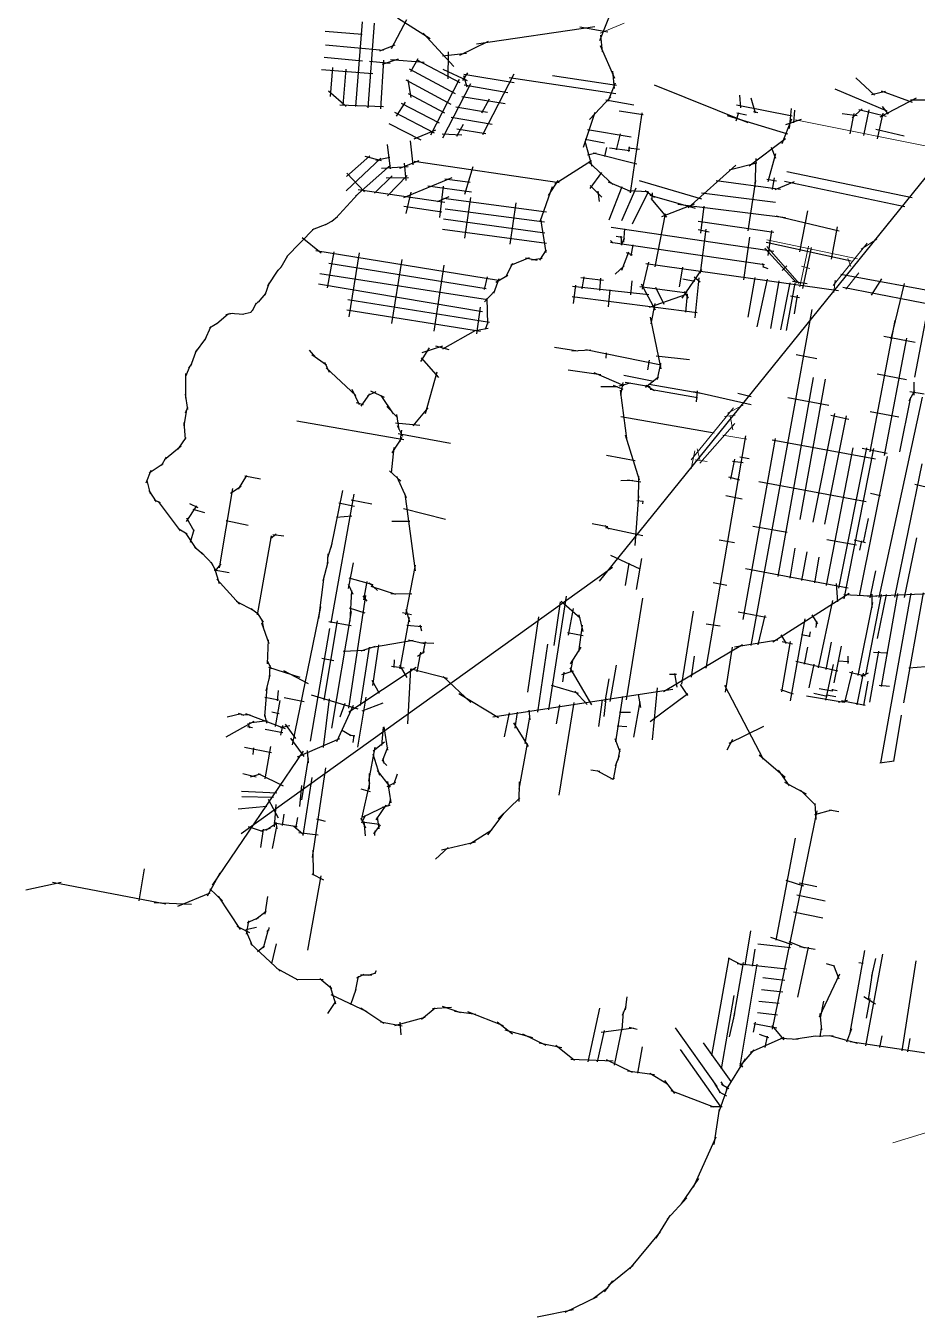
# Model space of a CAD drawing. Header units: inches. Extents: x 723419 to 759401, y 6910722 to 6968430.
# Drawn here: x 724475 to 728795, y 6933141 to 6939397 of the extents above; entities that cross this region are included whole.
import ezdxf

# ---------------------------------------------------------------- set-up
doc = ezdxf.new("R2010")
doc.units = ezdxf.units.IN
doc.header["$MEASUREMENT"] = 0
doc.layers.add('Linhas Axiais - Palhoca', color=3, linetype='Continuous', lineweight=60)

msp = doc.modelspace()

# ---------------------------------------------------------------- linework, layer by layer
at = {"layer": 'Linhas Axiais - Palhoca', "linetype": 'Continuous', "lineweight": 25}
for p, q in [((727332.6, 6939519.5), (727255.6, 6939323.4)), ((726104.1, 6939416.2), (726072.1, 6939005.4)), ((726133.1, 6939000.1), (726164, 6939409.7)), ((726318.9, 6939425.2), (726245.4, 6939285.8)), ((726276.7, 6939434.8), (726433.8, 6939335.4)), ((726659.3, 6939308.9), (727232.1, 6939392.9)), ((727159.6, 6939392.1), (727296.1, 6939367.4)), ((726104.7, 6939355.2), (725925, 6939369.9)), ((726401, 6939361.4), (726549.6, 6939199.4)), ((727260, 6939351.6), (727268.6, 6939271.4)), ((726208.7, 6939276.8), (725927.8, 6939303.3)), ((726262.9, 6939303.9), (726188.9, 6939274.5)), ((726494.8, 6939251.9), (726610.7, 6939264.3)), ((726521.9, 6939271.4), (726519.4, 6939140.7)), ((726578.3, 6939254.2), (726717.1, 6939322)), ((727258.9, 6939300.7), (727328.3, 6939143.6)), ((725920.7, 6939245.3), (726105.8, 6939227.5)), ((726140.6, 6939225.4), (726239.9, 6939216.2)), ((726194.5, 6938994.2), (726210.1, 6939230.9)), ((726203.6, 6939210.5), (726281, 6939236.7)), ((726242, 6939233.2), (726404.5, 6939221.2)), ((726375.1, 6939237.6), (726338.2, 6939174.4)), ((726368.9, 6939232.7), (726578.4, 6939121.7)), ((725907.2, 6939185.6), (726156.2, 6939166.4)), ((725961.1, 6939194.8), (725949.7, 6939055.2)), ((726025.5, 6939187.1), (726010.7, 6939012.4)), ((726332.7, 6939188.5), (726555.6, 6939068.9)), ((726575.3, 6939136), (726435.9, 6938867.3)), ((726495.5, 6939186.6), (726614, 6939132)), ((726615.9, 6939168.8), (726591.3, 6939131.4)), ((726595.6, 6939155.9), (726612.2, 6939101.9)), ((726597.5, 6939162.1), (726841.9, 6939122.8)), ((726839.4, 6939162.7), (726687.8, 6938868.5)), ((726817.3, 6939147.2), (727333.9, 6939068.6)), ((727336.9, 6939107.8), (727026.8, 6939154.4)), ((727317.4, 6939177.2), (727326.1, 6939092.7)), ((728497.7, 6939145), (728587.9, 6939061.5)), ((725941.9, 6939081.4), (726027.8, 6939007)), ((726316.7, 6939134.5), (726534.1, 6939017.3)), ((726325.9, 6939134.5), (726341.3, 6939049.9)), ((726495, 6938853.8), (726631.9, 6939117.7)), ((726598.7, 6939111.1), (726810.6, 6939074.3)), ((727331.5, 6939119.8), (727295.7, 6939030.9)), ((727519.4, 6939111.6), (727973.3, 6938928.2)), ((728395.8, 6939091.4), (728647.9, 6938985.7)), ((728573.5, 6939064.8), (728640.6, 6939080.4)), ((728620.4, 6939082.1), (728770.4, 6939026.9)), ((725995.8, 6939014.8), (726207.9, 6939006.3)), ((726271.3, 6938959.4), (726314.9, 6939026.3)), ((726293.4, 6939021.4), (726478.3, 6938926.9)), ((726328.4, 6939068.9), (726504.1, 6938975.4)), ((726587.1, 6939054.5), (726797.1, 6939020.1)), ((726719.7, 6939042.2), (726682.3, 6938972.9)), ((727309.7, 6939053.1), (727206.7, 6938942.6)), ((727286.4, 6939038), (727421.9, 6939013.8)), ((727919.2, 6939014.2), (728188.1, 6938961.3)), ((727932.9, 6939061.2), (727937.6, 6938999.6)), ((727988.2, 6939047.5), (728009.8, 6938975.3)), ((728614.8, 6938955.7), (728791.4, 6939047.7)), ((728761.6, 6939037.9), (728844.1, 6939037.9)), ((726262.1, 6938978.5), (726453.7, 6938877.8)), ((726535.5, 6938955.1), (726735.1, 6938920.7)), ((726558.2, 6939004.8), (726712.4, 6938979)), ((727232.7, 6938976.2), (727175.3, 6938807.2)), ((727350.7, 6938984.6), (727466.5, 6938966.7)), ((727404.6, 6938587.2), (727461.7, 6938975.8)), ((728167.8, 6938872), (727874.8, 6938960)), ((727916.8, 6938936), (727929.7, 6938976.8)), ((727921.1, 6938974.6), (727968, 6938964.9)), ((728022.4, 6938975.3), (728001.9, 6938980.6)), ((728184.7, 6938996.6), (728173.9, 6938899.9)), ((728200.8, 6938989), (728195.2, 6938926.8)), ((728430.4, 6938972.1), (728504.4, 6938962.8)), ((728469.8, 6938874.3), (728489.6, 6938972.8)), ((728479.6, 6938950.6), (728528.8, 6938994.7)), ((728511.1, 6938992.1), (728643.7, 6938959)), ((728560, 6938989.8), (728533.8, 6938864.9)), ((728628.1, 6938974.1), (728601.2, 6938850)), ((728624.7, 6939006.3), (728654.1, 6938968.4)), ((726233.2, 6938923.7), (726388.6, 6938845.2)), ((726357.3, 6938848.9), (726462.3, 6938892.4)), ((726593.8, 6938919.5), (726561.3, 6938860)), ((726703.8, 6938872.8), (726563.7, 6938896.2)), ((727197.2, 6938894.4), (727408.8, 6938859.3)), ((728139.8, 6938827.2), (728187.3, 6938945.8)), ((728157.5, 6938919.5), (728234.2, 6938945.2)), ((728594.4, 6938895.6), (728732.1, 6938863.4)), ((726225.8, 6938822.2), (726240.7, 6938703.6)), ((726337.5, 6938838.9), (726350, 6938723.8)), ((726492.5, 6938874.1), (726588.3, 6938868.5)), ((727183.7, 6938837.3), (727217.6, 6938717.3)), ((727184.7, 6938847), (727278.7, 6938830.7)), ((727355, 6938873.2), (727335.7, 6938796.8)), ((727980.1, 6938718.5), (728156, 6938850.2)), ((726028, 6938667.1), (726141.1, 6938767.8)), ((726118.2, 6938765.9), (726197.4, 6938744.9)), ((727196.6, 6938771.5), (727238.4, 6938780.8)), ((727224.8, 6938781), (727435.8, 6938728.2)), ((728933.3, 6938785.6), (727254.1, 6936707.2)), ((727280.2, 6938763.8), (727290.3, 6938807.5)), ((727303.1, 6938806.3), (727401.7, 6938792.2)), ((727395.3, 6938805.5), (727448.9, 6938799.1)), ((727399.1, 6938809.8), (727396.3, 6938788.3)), ((728107.5, 6938776.7), (728071.2, 6938641.7)), ((728086.6, 6938809), (728108.7, 6938755.4)), ((726026.7, 6938596.7), (726195.5, 6938755.4)), ((726072.5, 6938571.4), (726241.3, 6938722.1)), ((726238.2, 6938759.2), (726170.2, 6938744.9)), ((726327.8, 6938713.4), (726199.2, 6938706)), ((726379.2, 6938743.1), (726286.4, 6938705.4)), ((726308.7, 6938732), (726316.1, 6938647.3)), ((726356.5, 6938740.6), (727060.2, 6938638)), ((726640.5, 6938713.7), (726600.9, 6938579.4)), ((727037.8, 6938632), (727215.8, 6938744.3)), ((727201, 6938738.1), (727318.8, 6938628.8)), ((727685.5, 6938515.4), (727915.2, 6938721.9)), ((727882.7, 6938699.5), (728018.2, 6938732.5)), ((728012.5, 6938754.2), (728007.1, 6938617.1)), ((726030.4, 6938683.8), (726115.8, 6938592.4)), ((726165.2, 6938586.2), (726250.6, 6938670.2)), ((726220.9, 6938659.7), (726329.7, 6938662.2)), ((726227.1, 6938573.8), (726322.9, 6938672.1)), ((726306.8, 6938565.8), (726541.6, 6938662.6)), ((726506.1, 6938655.8), (726628.9, 6938640.1)), ((727052.8, 6938646.9), (727006.5, 6938574.2)), ((727264, 6938686.5), (727207.6, 6938609.1)), ((727296.4, 6938641.1), (727408.1, 6938595)), ((727447.1, 6938646.8), (727748.8, 6938559)), ((728131.8, 6938604.7), (727820.9, 6938645.6)), ((728010.7, 6938647.4), (727973.3, 6938403.5)), ((728066.1, 6938653.2), (728112.1, 6938646.4)), ((728101.1, 6938660.5), (728092.5, 6938604.3)), ((728197.7, 6938640.3), (728104.2, 6938602)), ((728734.2, 6938519.6), (728152.3, 6938642.1)), ((728163, 6938691), (728770.9, 6938565.2)), ((725976.3, 6938465.8), (726083.2, 6938582)), ((726086.1, 6938604.1), (726504.7, 6938542.3)), ((726340.3, 6938591.7), (726315.7, 6938488.1)), ((726634.4, 6938590.4), (726423.5, 6938619.7)), ((726497.9, 6938620.3), (726478.8, 6938468.3)), ((727025.6, 6938617.3), (726966.5, 6938447.9)), ((727210, 6938623.9), (727265.7, 6938567)), ((727247.4, 6938595.5), (727252.6, 6938545.9)), ((727301.8, 6938456.4), (727365, 6938619.2)), ((727363.9, 6938453.5), (727433.3, 6938612.3)), ((727392.9, 6938598.6), (727491.6, 6938594.1)), ((727414.6, 6938437.6), (727492, 6938593.5)), ((727477, 6938599.3), (727522.2, 6938567.2)), ((727499.6, 6938576.7), (727718.6, 6938513.8)), ((727509.9, 6938587.1), (727508.9, 6938551.7)), ((727749.7, 6938587.8), (728108.7, 6938542.4)), ((726490.4, 6938494.2), (726306.8, 6938521.5)), ((726470.6, 6938545.4), (726525.9, 6938569.2)), ((726499.3, 6938562.4), (726997.4, 6938495.6)), ((726506.8, 6938510.6), (726988.5, 6938447.2)), ((726629.8, 6938565.6), (726601.1, 6938368.6)), ((726848.8, 6938539), (726820.8, 6938338.6)), ((727580.8, 6938470.3), (727505.1, 6938560.3)), ((727556.8, 6938473.4), (727715.8, 6938534.4)), ((728156.5, 6938467.4), (727635.4, 6938531.1)), ((727760.8, 6938523.1), (727743.7, 6938393.1)), ((725928.6, 6938434.7), (725965.9, 6938456.1)), ((725958.3, 6938451), (725984.4, 6938473.6)), ((726499.4, 6938462.6), (726990, 6938394.5)), ((726968.4, 6938462.1), (726995.6, 6938298.4)), ((727525.1, 6938230), (727574.3, 6938486.6)), ((727733, 6938450.9), (728099.1, 6938397.8)), ((728111.8, 6938475.9), (728416.9, 6938404.2)), ((728262.5, 6938500.1), (728223.7, 6938302.5)), ((725740, 6938278.9), (725869.8, 6938412.7)), ((725863.5, 6938409.4), (725935.1, 6938437.7)), ((726494, 6938412.2), (726998.9, 6938344.7)), ((728099.7, 6938302.8), (727311.6, 6938419.6)), ((727376.7, 6938414), (727371.4, 6938349.3)), ((727732.8, 6938410.8), (727786, 6938398.5)), ((727770.3, 6938412.1), (727743, 6938199)), ((728088.8, 6938405.9), (728071.5, 6938284.2)), ((728407.1, 6938422.3), (728378.5, 6938265.7)), ((725814.7, 6938372.1), (725905.6, 6938296.7)), ((727307.9, 6938357.6), (727321.4, 6938343.2)), ((728054.5, 6938239.1), (727308.2, 6938346.7)), ((727335.1, 6938378.4), (727365.1, 6938373.1)), ((727358.9, 6938378.2), (727362.2, 6938333.5)), ((727374.5, 6938368.4), (727360, 6938334.9)), ((727416.9, 6938335.9), (727406.4, 6938282.5)), ((727982.3, 6938373.3), (727953, 6938166.3)), ((728062.9, 6938349.4), (728475.5, 6938257.7)), ((728280.4, 6938323.6), (728238.1, 6938124.4)), ((725712.1, 6938228), (725744.5, 6938284.5)), ((726765, 6938163.3), (725880.1, 6938307.6)), ((725967.3, 6938302.2), (725935.5, 6938127)), ((726090, 6938297.6), (726040, 6937986.3)), ((726296.2, 6938265), (726246.2, 6937954.5)), ((726914.4, 6938273.6), (726824, 6938236.2)), ((726952.5, 6938260), (726896.1, 6938271.6)), ((726977.4, 6938270.4), (726924.9, 6938262.3)), ((726996.8, 6938312), (726964.9, 6938261.9)), ((727395.1, 6938300.9), (727361.2, 6938211.8)), ((727414.7, 6938286.6), (727385.7, 6938297.2)), ((728056.4, 6938320.3), (728209.7, 6938151.1)), ((725647.9, 6938137.6), (725697.8, 6938213.2)), ((725691.7, 6938204.6), (725715.2, 6938232.2)), ((726705, 6938123.4), (725942.8, 6938245)), ((726500.6, 6938236.8), (726451.6, 6937917.3)), ((726833.8, 6938245.9), (726799.2, 6938179.8)), ((727331.1, 6938193.8), (727375.1, 6938234.4)), ((727491.8, 6938251.5), (727461.1, 6938121.7)), ((727479, 6938245.7), (728412.8, 6938114)), ((727657.9, 6938228.2), (727641, 6938132.9)), ((727748.7, 6938216.5), (727653.5, 6938077.2)), ((728045, 6938245.3), (728049.5, 6938226.8)), ((728045, 6938230.7), (728070.8, 6938221.8)), ((725635.2, 6938093.2), (725655.7, 6938152.8)), ((726687.8, 6938011.7), (725892.8, 6938146)), ((726711.4, 6938069.8), (725900.1, 6938196)), ((726710.5, 6938181.4), (726695.9, 6938118.8)), ((726766.4, 6938171.9), (726741.5, 6938100.8)), ((726810, 6938187.6), (726752.4, 6938152.9)), ((727139.4, 6938139.8), (727126.9, 6938051.7)), ((727165.3, 6938177.7), (727273.7, 6938165.2)), ((727179.1, 6938181.4), (727168.9, 6938123.2)), ((727259.9, 6938174.1), (727255.1, 6938113.9)), ((727412.4, 6938161.6), (727405.9, 6938094.1)), ((727457, 6938146.2), (727525.4, 6938020.5)), ((727659.6, 6938171.3), (727717.5, 6938160.4)), ((727714.1, 6938180.6), (727743.3, 6938156.3)), ((727737.2, 6938175.7), (727716.6, 6937982)), ((727974.7, 6937986), (728010.1, 6938178.4)), ((728018.4, 6937938.1), (728068.5, 6938169.4)), ((728085.9, 6937930.4), (728126.2, 6938161)), ((728134.5, 6937924.9), (728178.4, 6938152.2)), ((728161.6, 6937920.7), (728203, 6938150.2)), ((728190.4, 6938160.5), (728261.3, 6938148.3)), ((728425, 6938193.4), (729197.8, 6938051.8)), ((728573.7, 6938092.6), (728623.1, 6938171.1)), ((728732, 6938148.8), (728667.7, 6937879.9)), ((725602.2, 6938058.4), (725638.5, 6938099.8)), ((726748.1, 6938112.5), (726697.9, 6938059.3)), ((726708.7, 6938077.1), (726711.4, 6937951.8)), ((727122.9, 6938085.2), (727728.3, 6938008)), ((727493.4, 6938093.3), (727124.9, 6938133.7)), ((727304.4, 6938117.9), (727297.1, 6938036.3)), ((727680.2, 6938101.4), (727449.9, 6938132.2)), ((727497.5, 6938033.9), (727676.1, 6938096.4)), ((727527, 6938131.2), (727566.6, 6938048.8)), ((727665.3, 6938110.5), (727684.3, 6938077.4)), ((727680.6, 6938096.4), (727671.3, 6938009.5)), ((728181.1, 6938089.5), (728224.2, 6938081.2)), ((728199.9, 6938002), (728214.5, 6938092.3)), ((728434.5, 6938130.1), (729029.1, 6938016.1)), ((725522.5, 6937999.3), (725566.3, 6938009.7)), ((725562.8, 6938008.1), (725577.1, 6938021.9)), ((725573.6, 6938017.3), (725592.9, 6938054.4)), ((725587.3, 6938047.3), (725600.9, 6938060)), ((725596.9, 6938058.3), (725605.7, 6938060.7)), ((726677.8, 6937915.5), (726030, 6938019)), ((726722.3, 6937959.1), (726034.6, 6938069.8)), ((726676, 6938034.4), (726658.7, 6937904.6)), ((727522.6, 6938052.2), (727504, 6937952.4)), ((727990.1, 6936394.9), (728285, 6938022.3)), ((725365, 6937933.1), (725406.9, 6937959.4)), ((725398, 6937953.1), (725456.6, 6938003.2)), ((725444.4, 6937997.9), (725475.9, 6938004.7)), ((725462.6, 6938004.1), (725530.8, 6937999.8)), ((726703, 6937926.7), (726715, 6937963.3)), ((727501.1, 6937985.7), (727553, 6937735.2)), ((728566.9, 6937333.7), (728688.3, 6937969.5)), ((728841.9, 6938006.8), (728780.9, 6937694.8)), ((725341.6, 6937873.3), (725373.2, 6937941.2)), ((726495.1, 6937832.6), (726656.3, 6937922.7)), ((726645.1, 6937919.5), (726715.5, 6937931.8)), ((728633.1, 6937894.2), (728785, 6937864.5)), ((725275.1, 6937749.1), (725303.3, 6937828.6)), ((725296.8, 6937813.7), (725346.4, 6937881.8)), ((725847.9, 6937826.4), (725877.8, 6937789.3)), ((726389.3, 6937771.1), (726430.9, 6937836.1)), ((726395.7, 6937814.8), (726496.1, 6937847)), ((726460.4, 6937845.9), (726525.5, 6937828.9)), ((727036.7, 6937839.9), (727149.2, 6937821.7)), ((727120.5, 6937821.7), (727213.5, 6937827.7)), ((727188.8, 6937829.5), (727554, 6937755.3)), ((728743.1, 6937883.1), (728635.2, 6937315.6)), ((725264.6, 6937738.9), (725279.8, 6937759.6)), ((725861.4, 6937804.7), (725931.8, 6937754.6)), ((725921.8, 6937767.9), (725944, 6937719.7)), ((726390.9, 6937788.7), (726475.2, 6937692.7)), ((727287.9, 6937787), (727289.4, 6937811.9)), ((727489.5, 6937729.8), (727497.8, 6937776.4)), ((727691.4, 6937778.4), (727529.5, 6937796)), ((727551, 6937762.6), (727534.4, 6937683.3)), ((728207.8, 6937804.8), (728307.6, 6937784.6)), ((725249.3, 6937699.6), (725270.7, 6937749.1)), ((725250.3, 6937592.6), (725250.7, 6937712.1)), ((726074.8, 6937605.9), (725930, 6937739.5)), ((726411.1, 6937518.5), (726468.8, 6937720.4)), ((727262.2, 6937706.1), (727102.6, 6937728.7)), ((727374.6, 6937653.3), (727229.5, 6937715.2)), ((727518.1, 6937673.5), (727373.6, 6937702.8)), ((728601.3, 6937710.5), (728743.4, 6937683.1)), ((726091.6, 6937561.1), (726055.5, 6937635.8)), ((727261.7, 6937649), (727342.9, 6937650.4)), ((727370.3, 6937635), (727323.2, 6937654.2)), ((727350.6, 6937652.8), (727405.4, 6937666.7)), ((727367.4, 6937669.6), (727356.4, 6937608.1)), ((727500.6, 6937648), (727379.9, 6937668.2)), ((727541.5, 6937694.6), (727477.5, 6937644.6)), ((727480.1, 6937656.1), (727521.8, 6937630.8)), ((727494.9, 6937661.7), (727746.9, 6937618)), ((727500.1, 6937636.4), (727730.3, 6937596.7)), ((728290.6, 6937692.6), (728118.6, 6936728.4)), ((728227, 6937004.8), (728350.6, 6937685.7)), ((728778.1, 6937669.9), (728778.1, 6937607.6)), ((725259.5, 6937538.4), (725248.3, 6937612.3)), ((726110.9, 6937560.6), (726077.2, 6937571.2)), ((726140.8, 6937614.6), (726097.9, 6937554.8)), ((726170.3, 6937623.8), (726131.2, 6937605)), ((726212.2, 6937595.8), (726146.2, 6937627.6)), ((726195.8, 6937605.6), (726254.4, 6937517.1)), ((727355.4, 6937631.1), (727388, 6937386.9)), ((727712.5, 6937624.9), (727989.4, 6937562.7)), ((727728.3, 6937628.4), (727722.7, 6937575)), ((727926.2, 6937617.9), (727990.1, 6937601.4)), ((728168.4, 6937595.7), (728366.1, 6937559.2)), ((728818.8, 6937598.4), (728608.3, 6936626.8)), ((728761.6, 6937598.6), (728709.7, 6937332.9)), ((728781.4, 6937628.3), (728754.7, 6937578.4)), ((728759.1, 6937625.4), (728829.2, 6937613.7)), ((725241.2, 6937459.5), (725254.3, 6937538.9)), ((725249.2, 6937521.3), (725260.1, 6937549)), ((726276.7, 6937499.7), (726224.4, 6937551.9)), ((726271.8, 6937514.3), (726282.3, 6937441.1)), ((726351.3, 6937458.8), (726425, 6937546.3)), ((728394.2, 6937518.5), (728289.1, 6936993.1)), ((728376.3, 6937510.9), (728462.6, 6937491.6)), ((728567.4, 6937528.5), (728706.2, 6937502.7)), ((725248.7, 6937395.2), (725241.2, 6937475.2)), ((725788.4, 6937482.9), (726306, 6937393)), ((726265.6, 6937473.9), (726384.9, 6937462.7)), ((726274.6, 6937461.3), (726300.4, 6937409.7)), ((727810, 6937422.9), (727359.1, 6937503.3)), ((728347.2, 6936982.2), (728451.5, 6937507.4)), ((725212.5, 6937346.7), (725251, 6937403.3)), ((726249.9, 6937327.5), (726298.2, 6937402.1)), ((726532.8, 6937372.8), (726279.5, 6937420.9)), ((726295.6, 6937438.3), (726287.9, 6937381.2)), ((727379.9, 6937414.8), (727447.5, 6937197.7)), ((727962.7, 6937409.9), (727770.6, 6936284.7)), ((728106.7, 6937397), (727950.2, 6936521.3)), ((728091.9, 6937392), (728592.8, 6937299)), ((725146.5, 6937296.5), (725226.9, 6937362.1)), ((726246.3, 6937231.2), (726259.9, 6937354.3)), ((728354.5, 6936684.9), (728484.6, 6937351.8)), ((728548.8, 6937352.6), (728414, 6936672.5)), ((728583.6, 6937349.2), (728438.9, 6936621.6)), ((728648.9, 6937324.4), (728527.8, 6937348.6)), ((725073.1, 6937231.6), (725140.8, 6937277.3)), ((725131.8, 6937266.6), (725156.6, 6937308.9)), ((727289, 6937316.3), (727427.7, 6937291.4)), ((727910, 6937298), (727890.6, 6937200.7)), ((727951.2, 6937280), (727900.3, 6937286.8)), ((727979.7, 6937299.5), (727935.5, 6937307.7)), ((728649.4, 6937310), (728513.2, 6936635.1)), ((728817, 6937274.9), (728684.4, 6936629.1)), ((725057.9, 6937182.6), (725081.6, 6937244.1)), ((725506.1, 6937152.7), (725545.7, 6937218.9)), ((725536.5, 6937216.4), (725612, 6937202.9)), ((726236.7, 6937241.2), (726291.8, 6937191.3)), ((726319.8, 6937109.9), (726272.2, 6937213.7)), ((727358.1, 6937194.3), (727416.2, 6937196.6)), ((727390.6, 6937197.2), (727455.7, 6937187.9)), ((727443.4, 6937215.6), (727443, 6937083.9)), ((727880.1, 6937211.2), (727934, 6937197.7)), ((725061.2, 6937193.9), (725076.5, 6937129.6)), ((725070.3, 6937146.5), (725106.4, 6937091.2)), ((725412.5, 6936771.9), (725478.5, 6937154.7)), ((725466.8, 6937132.1), (725518.5, 6937167.3)), ((725954.6, 6936868.3), (726011.7, 6937145.7)), ((728547.4, 6937091.1), (728027.6, 6937187)), ((729007.8, 6937121.8), (728783.9, 6937174.6)), ((725127.8, 6937086.1), (725098.5, 6937099.7)), ((725224.2, 6936950.7), (725117.3, 6937093.1)), ((725253.8, 6936994.9), (725304.1, 6937072.1)), ((725267.8, 6937082.4), (725308.3, 6937062.7)), ((726064.2, 6937128.2), (725952.6, 6936505.3)), ((725991.3, 6937086), (726067.2, 6937069.3)), ((726051.4, 6937100.8), (726151.8, 6937080.9)), ((726362.5, 6936756.9), (726313, 6937130.4)), ((727444.5, 6937119.6), (727425.5, 6936879.4)), ((727466.9, 6937092.5), (727436.2, 6937095.6)), ((727464.5, 6937081.9), (727466, 6937094.2)), ((727946, 6937103.6), (727867.3, 6937120)), ((728568.8, 6937132.7), (728616.2, 6937121.5)), ((725290.7, 6936948.8), (725254.4, 6937012)), ((725283.4, 6937055.5), (725340.4, 6937038.9)), ((725980.4, 6937016), (726054.7, 6937022.3)), ((726509.3, 6937006.1), (726304.8, 6937057.6)), ((728534.5, 6936894.2), (728558.8, 6937010.2)), ((725256, 6936933.6), (725216.1, 6936958.2)), ((725272, 6936895.9), (725290.7, 6936957)), ((725552.6, 6936975.5), (725445.2, 6936998.6)), ((726248.3, 6936996.8), (726336.5, 6936997.2)), ((727219.4, 6936985.2), (727295.7, 6936970.8)), ((727282.5, 6936975.7), (727301.1, 6936958.8)), ((727284.1, 6936966.7), (727465.2, 6936928.5)), ((727998.9, 6936972.4), (728164.2, 6936943.5)), ((725250.3, 6936938.1), (725298.5, 6936865.1)), ((725597.8, 6936543), (725664.9, 6936926.1)), ((725660, 6936913.6), (725687.1, 6936936.6)), ((725672.5, 6936932.5), (725725.2, 6936926.4)), ((725938.3, 6936821.5), (725959.9, 6936888.5)), ((727835.1, 6936907.4), (727909.2, 6936894)), ((728356.9, 6936909), (728500.6, 6936882.2)), ((728490, 6936906), (728543.8, 6936893.5)), ((728525, 6936902.1), (728515.7, 6936856.9)), ((728733.6, 6936628.1), (728793.1, 6936916.4)), ((725291.3, 6936872.5), (725336.3, 6936836.3)), ((725381, 6936787.9), (725326.4, 6936845.2)), ((725937.3, 6936783.6), (725940.7, 6936839.2)), ((727452.1, 6936765.4), (727309.7, 6936830.2)), ((728178.7, 6936720.8), (728203.6, 6936866.7)), ((728235.5, 6936710.3), (728261.7, 6936848.7)), ((728298, 6936698.5), (728320.3, 6936822.1)), ((725392.4, 6936762.6), (725373, 6936798.6)), ((725460.6, 6936747.2), (725386.9, 6936759.7)), ((725389.5, 6936769.4), (725412.1, 6936695.1)), ((725392.8, 6936755.3), (725421.8, 6936790.7)), ((727318.2, 6936772.9), (725518.8, 6935483.1)), ((725916.3, 6936708.9), (725940.2, 6936800.3)), ((726061.2, 6936795.2), (726036.9, 6936670.8)), ((726316.6, 6936542.9), (726363.7, 6936784.1)), ((727381.1, 6936686), (727398.5, 6936793.5)), ((727458.2, 6936815.6), (727431.9, 6936666.8)), ((728459.9, 6936672.7), (727961.8, 6936766.2)), ((725510.8, 6936595.9), (725400.6, 6936715.7)), ((725895.2, 6936526.1), (725921.1, 6936728.5)), ((726039.5, 6936723.5), (726156.3, 6936690.5)), ((726126.8, 6936705.4), (726110.8, 6936616.6)), ((726138.2, 6936698.2), (726179.5, 6936661.5)), ((727805.1, 6936700.4), (727871.7, 6936687.7)), ((728566.3, 6936626.5), (728593.5, 6936756.1)), ((726060.7, 6936641.9), (726038, 6936690.5)), ((726120.1, 6936637.8), (726039, 6936091.6)), ((726047.3, 6936512.1), (726054, 6936662.1)), ((726108.2, 6936636.3), (726127.9, 6936608.9)), ((726147, 6936681.7), (726266.8, 6936644)), ((726243.1, 6936647.1), (726344.9, 6936644.5)), ((727094.2, 6936633.4), (727008.6, 6936083.1)), ((728094.7, 6936413.3), (728465.5, 6936648.8)), ((728401.9, 6936694.8), (728409.2, 6936607)), ((728439.4, 6936642.1), (728599, 6936634.4)), ((728545, 6936253.6), (728621.9, 6936642.6)), ((728553.6, 6936633.8), (729084, 6936656.9)), ((728574.7, 6936642.9), (728574.7, 6936577.5)), ((728643.8, 6936642.6), (728600.7, 6936428.3)), ((728764.2, 6936649.2), (728617.6, 6935826.4)), ((728699.5, 6936647.4), (728619.5, 6936196.7)), ((728729.4, 6936117.8), (728825.1, 6936650.4)), ((725580.7, 6936562.9), (725494.9, 6936607.4)), ((725602.1, 6936544.4), (725567, 6936572.6)), ((725767.6, 6935914.5), (725903.6, 6936581.7)), ((726041.6, 6936577.7), (726117.5, 6936553.5)), ((726317, 6936570.4), (726334.5, 6936509)), ((727034.5, 6936395.4), (727066.6, 6936606.8)), ((727069.3, 6936610.4), (727161.7, 6936528.3)), ((727105.1, 6936445.2), (727128.3, 6936574.7)), ((727385.6, 6936131.6), (727465.1, 6936624.9)), ((728316.1, 6936286.2), (728386.3, 6936612.4)), ((728577.7, 6936603.9), (728506.8, 6936248.8)), ((725593.4, 6936554.9), (725624.4, 6936508)), ((725618.6, 6936518.2), (725627.3, 6936477.5)), ((725983.4, 6936514), (725919.6, 6936129.4)), ((725943.1, 6936510.7), (726051.3, 6936491.6)), ((725958.3, 6935994.1), (726053.4, 6936560)), ((726289.4, 6936282.1), (726334.9, 6936530.1)), ((726300.6, 6936554), (726343.7, 6936545.3)), ((726959.5, 6936534.4), (726906.8, 6936168.8)), ((727154.4, 6936543.7), (727173.8, 6936463.1)), ((727654, 6936207.4), (727710.1, 6936560.6)), ((727926.4, 6936558), (728062.6, 6936532)), ((728056, 6936540.8), (728023.1, 6936398.4)), ((728180.5, 6936127.4), (728251.3, 6936523.8)), ((728283.3, 6936543.6), (728311.1, 6936500.4)), ((728307, 6936512.1), (728303.3, 6936482.6)), ((725654.1, 6936402.9), (725619.1, 6936502.7)), ((725946, 6936476.8), (725852.4, 6935930.7)), ((726321, 6936492.9), (726393.9, 6936487.5)), ((726383.9, 6936494.4), (726392.8, 6936466.1)), ((727099.8, 6936458), (727176.3, 6936442.8)), ((727155.1, 6936364.2), (727172.8, 6936492.7)), ((727771.7, 6936500.3), (727839.9, 6936489.8)), ((728133.5, 6936446.5), (728159.5, 6936403.9)), ((728234.5, 6936447.5), (728276.3, 6936439.9)), ((728276.5, 6936460.9), (728271.2, 6936437.2)), ((725646.6, 6936306.4), (725651.2, 6936422.8)), ((726139, 6936387.2), (726095.2, 6936103.7)), ((726099.9, 6936369.5), (726169.7, 6936391.7)), ((726145.1, 6936385.5), (726351.5, 6936421.5)), ((726183.4, 6936398.3), (726154.9, 6936201.6)), ((726329.9, 6936423), (726406.2, 6936405.2)), ((726384.1, 6936409.4), (726452.4, 6936405.8)), ((726410.4, 6936412.8), (726399.1, 6936355.4)), ((727003.1, 6936401.9), (726954.9, 6936072.6)), ((727114.7, 6936306.2), (727166.6, 6936387.3)), ((727948.8, 6936398.5), (727565, 6936170)), ((727897.2, 6936386.1), (727864.4, 6936169.6)), ((728118.5, 6936420.2), (727909.4, 6936387.6)), ((728178.3, 6936415), (728136.8, 6936170.5)), ((728140.7, 6936413.9), (728191, 6936402.8)), ((728262.5, 6936387.5), (728246.7, 6936304)), ((728377.4, 6936410.3), (728352.1, 6936279.2)), ((728392.9, 6936214.5), (728427.6, 6936391.2)), ((725643.7, 6936322.1), (725664, 6936282)), ((725908.8, 6936332.8), (725967.7, 6936322.4)), ((726013.3, 6936367.7), (726117.6, 6936371.9)), ((726259, 6936325.6), (726258.6, 6936287.7)), ((726387.7, 6936362), (726370.4, 6936267.7)), ((726373.3, 6936343.7), (726406.2, 6936366.1)), ((727124, 6936322.1), (727115, 6936270.9)), ((727714.2, 6936343.3), (727699.7, 6936241.2)), ((728409.5, 6936320.1), (728463.2, 6936317.4)), ((728458.9, 6936343.7), (728457.9, 6936307.3)), ((728607.4, 6936366.9), (728563.2, 6936120.5)), ((728583.2, 6936362.6), (728652.8, 6936360.2)), ((725650.9, 6936290.2), (725802.4, 6936241.2)), ((725656.2, 6936234.9), (725659, 6936300.2)), ((725723.9, 6936274.3), (725843.7, 6936210.7)), ((726365.8, 6936288.1), (726040.6, 6936071.9)), ((726247.5, 6936295.3), (726307.8, 6936286.1)), ((726285.4, 6936299.7), (726321.7, 6936239.8)), ((726339.4, 6936281.7), (726325.2, 6936014.9)), ((726517.9, 6936235.6), (726342.6, 6936281)), ((727072.4, 6936254.9), (727129.4, 6936272.2)), ((727081.4, 6936265.7), (727076, 6936219.6)), ((727218.5, 6936107), (727112.5, 6936287.3)), ((727307.2, 6936124.2), (727337.1, 6936299.2)), ((727631.2, 6936193.7), (727619.7, 6936259.6)), ((728410.1, 6936270.2), (728206, 6936318.2)), ((728271.8, 6936190.6), (728295, 6936303.8)), ((728351.7, 6936130.4), (728389.6, 6936303.1)), ((728479.5, 6936271.2), (728443.2, 6936118.6)), ((728467.4, 6936266.3), (728543.7, 6936248.2)), ((728503.2, 6936107.1), (728534.7, 6936261.5)), ((728523.1, 6936246.9), (728558.3, 6936263.3)), ((728754.4, 6936287.3), (728834.8, 6936292.5)), ((725639.3, 6936175.3), (725659, 6936251.1)), ((726151.1, 6936226.9), (726186.6, 6936164.3)), ((726498, 6936245.5), (726631.1, 6936119.2)), ((727020.9, 6936202.2), (727152.2, 6936163.6)), ((727300.5, 6936232.7), (727280.9, 6936121.8)), ((727627.9, 6936253.9), (727593.7, 6936254.3)), ((727645.4, 6936206.4), (727681, 6936152.7)), ((727860.7, 6936202.4), (728048.8, 6935843.5)), ((728535.9, 6936104.1), (728556.5, 6936222.8)), ((728610.4, 6936202.8), (728660.1, 6936197.3)), ((725642.3, 6936191.1), (725631.3, 6936050.5)), ((725632.3, 6936144), (725700.3, 6936131.8)), ((725694.2, 6936126.7), (725699.3, 6936177.3)), ((725727.3, 6936142.4), (725824, 6936124.2)), ((725858.3, 6936156.6), (726083.5, 6936088)), ((725944.3, 6936136.6), (725916.4, 6935900.7)), ((726084.1, 6935903.1), (726124.3, 6936144.5)), ((726765.3, 6936045.3), (726573.2, 6936160.9)), ((727610.2, 6936181), (726737.5, 6936048.2)), ((727135.9, 6936173.7), (727195.1, 6936109.5)), ((727277, 6936050.7), (727287.2, 6936138.6)), ((727334, 6935928.6), (727368.1, 6936147.8)), ((727442.9, 6936157.3), (727453.2, 6936093.8)), ((727500.1, 6936026.6), (727683.2, 6936162.9)), ((727533.9, 6936189.1), (727509.8, 6935937.4)), ((728131.8, 6936181), (728194.3, 6936160.6)), ((728440.1, 6936119.5), (728259, 6936148.9)), ((728359.1, 6936148.2), (728294.4, 6936162.9)), ((728319, 6936187.2), (728384.6, 6936175.5)), ((728355.3, 6936156.2), (728400.3, 6936148)), ((728381.4, 6936182.1), (728407.2, 6936176.9)), ((728384.6, 6936184), (728382.3, 6936174)), ((725666.8, 6936073.6), (725702.7, 6936066.3)), ((725705, 6936128.1), (725682.7, 6936002.2)), ((726061, 6936104.2), (725980.2, 6935928.1)), ((726021.2, 6936114.7), (725996.4, 6936047.6)), ((726204.1, 6936115.6), (726102.6, 6936076.9)), ((726856.1, 6936071.4), (726843.9, 6935994.8)), ((726913.2, 6936081.6), (726917.1, 6936035.6)), ((727046.4, 6936014.7), (727062.7, 6936107.8)), ((727059.3, 6935669.3), (727132.1, 6936118.7)), ((727251.3, 6936003.2), (727268.8, 6936131.9)), ((727404.5, 6936070.9), (727352, 6936070)), ((727421.7, 6935950.7), (727451.6, 6936121.6)), ((728457.6, 6936129), (728412.8, 6936118.8)), ((728542, 6936104.1), (728427.1, 6936126.2)), ((725444.8, 6935952.2), (725582, 6936029)), ((725451.1, 6936049.4), (725517.6, 6936065.4)), ((725503.5, 6936066.9), (725531.7, 6936057.5)), ((725519.7, 6936058.7), (725561.1, 6936060.9)), ((725539.6, 6936065.7), (725730.9, 6935992.7)), ((725550.4, 6936019), (725559.3, 6935995.5)), ((725556.7, 6936020.9), (725644, 6936031.8)), ((725630.7, 6936062.7), (725641, 6936018.8)), ((725709.5, 6935997.2), (725753.7, 6936007.7)), ((725731.8, 6936013.1), (725782.3, 6935944.5)), ((726794.4, 6935953.1), (726818.5, 6936068.5)), ((726837.4, 6936020), (726909.2, 6935905.1)), ((726895.3, 6935919.6), (726917, 6936048.4)), ((728680.9, 6935833.1), (728719.2, 6936056.9)), ((725548.4, 6936003), (725572.7, 6935998.1)), ((725720.5, 6935972.2), (725634, 6935987.2)), ((725719.1, 6936006.8), (725708.2, 6935961.3)), ((725758.1, 6935945.8), (725821.9, 6935856.7)), ((726003.8, 6935986), (726051.6, 6935959.4)), ((726041.9, 6935962.1), (726068.9, 6935957.3)), ((726064.2, 6935960.8), (726059.3, 6935925.1)), ((726206, 6935999.8), (726197.8, 6935911)), ((726210.5, 6936000.8), (726226.8, 6935888)), ((727329.8, 6935945.1), (727353.1, 6935880.5)), ((727388, 6936001.7), (727341.1, 6936003.7)), ((727884.2, 6935922.2), (728051.4, 6936004.5)), ((725818, 6935882.9), (725377.3, 6935234)), ((725534.9, 6935902.2), (725665.5, 6935875.9)), ((725576.4, 6935866.8), (725579.5, 6935899.1)), ((725660.6, 6935906.4), (725632.6, 6935749.7)), ((725995, 6935943.5), (725790.3, 6935853.3)), ((725838.2, 6935886), (725842.2, 6935827.3)), ((726166.8, 6935902.8), (726134.6, 6935738)), ((726158, 6935885.3), (726212.4, 6935927.9)), ((726227.4, 6935900.9), (726202.4, 6935835)), ((726904.3, 6935919.8), (726863.5, 6935698.6)), ((727352.9, 6935893.8), (727343.1, 6935839.8)), ((727874.5, 6935889.9), (727900.4, 6935941.6)), ((725843.1, 6935846.9), (725811.2, 6935646.7)), ((726157.1, 6935870.2), (726189.2, 6935766.6)), ((726204.2, 6935847.1), (726209.9, 6935823.9)), ((726204.6, 6935833.3), (726224, 6935812.9)), ((727336.8, 6935831.7), (727321.1, 6935746.2)), ((727350.3, 6935861.1), (727330.6, 6935809.8)), ((728028.3, 6935865), (728155.6, 6935756.7)), ((728613.3, 6935826.9), (728683.3, 6935836)), ((725526.1, 6935774.1), (725591.1, 6935758.5)), ((725563.9, 6935759), (725611.5, 6935773.1)), ((725600.1, 6935774.4), (725721.3, 6935714.9)), ((725864.6, 6935367.8), (725928.5, 6935802.4)), ((726139.3, 6935774.8), (726138.1, 6935698.2)), ((726176.7, 6935789.6), (726240.5, 6935709.4)), ((726258, 6935721.9), (726275.4, 6935772.6)), ((727213, 6935792.6), (727256.7, 6935785.5)), ((727242.1, 6935789.4), (727319.1, 6935746.7)), ((728120.9, 6935791.8), (728173.9, 6935715.7)), ((725802.7, 6935614.6), (725812.8, 6935716.8)), ((725818.2, 6935474.8), (725862.7, 6935755.5)), ((726098.9, 6935700.3), (726142.7, 6935688)), ((726140.5, 6935729.2), (726099.5, 6935548.3)), ((726226.1, 6935711.4), (726267.8, 6935732.5)), ((726244.6, 6935633.2), (726229.2, 6935735.6)), ((726865.1, 6935733.7), (726863.5, 6935639.9)), ((727310.7, 6935748.8), (727327, 6935751.7)), ((728151.5, 6935733.5), (728256.4, 6935675.6)), ((728229.1, 6935694.3), (728302.5, 6935620.9)), ((725520.2, 6935689.2), (725691.2, 6935681.4)), ((725521.1, 6935662.7), (725674.7, 6935660.3)), ((725649.4, 6935650), (725697.9, 6935560.5)), ((726234.7, 6935619.1), (726244.4, 6935651.3)), ((726869.2, 6935657.1), (726764, 6935555.2)), ((725643.4, 6935614.4), (725504.1, 6935601.5)), ((725685.7, 6935624), (725678.3, 6935517)), ((725718.9, 6935523), (725727.1, 6935577.2)), ((726103.7, 6935536.4), (726120.2, 6935573.6)), ((726110, 6935565.2), (726227.1, 6935620.7)), ((726219.9, 6935621.7), (726171.4, 6935550.7)), ((726202, 6935612.1), (726240.4, 6935621.5)), ((726790.8, 6935583.3), (726712.5, 6935478.2)), ((728309, 6935593.7), (728092.6, 6934535.7)), ((728298, 6935576.4), (728381.5, 6935599.2)), ((728298.5, 6935629.7), (728304, 6935552.6)), ((728370.5, 6935599.6), (728415.3, 6935591.4)), ((725552.5, 6935518.2), (725624.6, 6935494.2)), ((725612.8, 6935497.4), (725661.2, 6935510)), ((725637.6, 6935500.3), (725691.4, 6935535.3)), ((725670.6, 6935412.1), (725691.1, 6935517.9)), ((725789.9, 6935516), (725676.3, 6935534.6)), ((725685.7, 6935537), (725690.4, 6935506)), ((725771.9, 6935521), (725819.1, 6935481.3)), ((725783.9, 6935508.8), (725792.3, 6935561.8)), ((725884, 6935554.6), (725925.4, 6935544.6)), ((726098.9, 6935560.7), (726121, 6935511.5)), ((726102.8, 6935540.3), (726188.8, 6935529.1)), ((726113.2, 6935542.3), (726119.9, 6935472.6)), ((726192.4, 6935526.3), (726159.7, 6935483.2)), ((726177, 6935563.8), (726185.4, 6935506.2)), ((725613.1, 6935417), (725626.8, 6935504.9)), ((725797.1, 6935488.7), (725890.9, 6935477.2)), ((726165.3, 6935497.2), (726163.9, 6935474)), ((726733.7, 6935500.2), (726626.8, 6935432.5)), ((728110.5, 6934967.2), (728205.6, 6935461.1)), ((725866.4, 6935402.8), (725867, 6935283.1)), ((726521.6, 6935416.2), (726460.4, 6935360)), ((726654.5, 6935442.3), (726488.9, 6935404)), ((725048.5, 6935312.9), (725021.7, 6935158.2)), ((725415.6, 6935292.4), (725353.1, 6935181.3)), ((725904.9, 6935279.3), (725840.3, 6934918.4)), ((725861.2, 6935289.2), (725918.1, 6935260.4)), ((728157.5, 6935257.9), (728244, 6935230.2)), ((724474.5, 6935212.1), (724645.8, 6935248.1)), ((725153.8, 6935142.1), (724604, 6935247.1)), ((725367.1, 6935194.4), (725209.3, 6935130.3)), ((725367, 6935216.2), (725427.6, 6935158.5)), ((728222.3, 6935245.5), (728307.9, 6935227)), ((725277.5, 6935141), (725097.4, 6935147.9)), ((725407.1, 6935181.4), (725512.7, 6935019.1)), ((725646.6, 6935178.7), (725633, 6935093.3)), ((728349.1, 6935156.1), (728211.6, 6935184.7)), ((725548.4, 6935052.6), (725603.7, 6935077)), ((725590.1, 6935069.2), (725640.1, 6935107.8)), ((728336.6, 6935074.7), (728195.9, 6935102.9)), ((725497.4, 6935034.9), (725559, 6935004.3)), ((725540.2, 6935018.6), (725592, 6935031)), ((725540.2, 6935014.4), (725571.7, 6934941.8)), ((725554.5, 6935060.6), (725543, 6934996.4)), ((725626.1, 6934930.9), (725648.8, 6935014.8)), ((725644.6, 6935008.4), (725652.7, 6935018.7)), ((725653, 6935029.5), (725650, 6935013.6)), ((727961.4, 6934846.7), (727989.2, 6935012.9)), ((725564.1, 6934951.5), (725707.5, 6934818.1)), ((725687.1, 6934949.2), (725664.8, 6934853.7)), ((728180.3, 6934930.9), (728021.6, 6934948.8)), ((728083.4, 6934981.7), (728187.6, 6934946.4)), ((728172.3, 6934961), (728247.9, 6934930)), ((725597.8, 6934912.5), (725631, 6934939.6)), ((727881.8, 6934881.1), (727798.6, 6934408.8)), ((727878.6, 6934881.1), (727943.3, 6934847.4)), ((728007.1, 6934923.8), (727994.1, 6934842.1)), ((728266.3, 6934933.6), (728214.4, 6934691)), ((728224.7, 6934936.6), (728300.1, 6934923.9)), ((728470.3, 6934518.5), (728540.4, 6934917.1)), ((728546.6, 6934455.4), (728627.4, 6934898.9)), ((725689, 6934832.6), (725793.6, 6934775.5)), ((726173.1, 6934818.5), (726163.9, 6934804.1)), ((727904.2, 6934581.8), (727952.8, 6934859.1)), ((727921.6, 6934855.2), (728161.3, 6934829.3)), ((728017.5, 6934851.4), (727935.7, 6934357.3)), ((728353.6, 6934853.9), (728392.9, 6934842.5)), ((728388.5, 6934845.9), (728415.1, 6934780.1)), ((728512, 6934859.5), (728533.3, 6934855.5)), ((728578.6, 6934818.3), (728556.8, 6934679.2)), ((728592.3, 6934878.1), (728573.7, 6934792.6)), ((728721.7, 6934431.5), (728789.2, 6934866.7)), ((725784.7, 6934778.4), (725915.7, 6934776.6)), ((725898.9, 6934782.2), (725957, 6934733.1)), ((726070.8, 6934712), (726086.9, 6934792.9)), ((726079.2, 6934785.7), (726114.6, 6934802.1)), ((726097.3, 6934799.5), (726151.8, 6934799.2)), ((726135.6, 6934798.4), (726171.6, 6934809.3)), ((728047.2, 6934786.2), (728153.1, 6934773.6)), ((728321.5, 6934596), (728420.1, 6934803.9)), ((725947.6, 6934747.2), (725975.2, 6934659.8)), ((725953.5, 6934705), (726126.6, 6934622.3)), ((726050.3, 6934655.9), (726075.4, 6934730.7)), ((727387.5, 6934693.7), (727379.1, 6934629.7)), ((727845.5, 6934343.5), (727907, 6934699.2)), ((728040.7, 6934728.8), (728143.2, 6934716.8)), ((728536.4, 6934694.7), (728592.7, 6934658.8)), ((725938.8, 6934612.9), (725977.5, 6934670.4)), ((726097.8, 6934639.3), (726209.9, 6934564.8)), ((726392, 6934584), (726458.3, 6934639.7)), ((726445, 6934635.9), (726538.2, 6934642.7)), ((726493, 6934647.5), (726582, 6934617.7)), ((727255.2, 6934638.7), (727198, 6934378.8)), ((727366.3, 6934604.9), (727384.3, 6934646.5)), ((728027.1, 6934672.3), (728125.6, 6934661.8)), ((728341.2, 6934671.8), (728324, 6934589.1)), ((728565.3, 6934684.2), (728548, 6934589.9)), ((726193.1, 6934571.1), (726298.7, 6934553)), ((726262.3, 6934553.5), (726410.8, 6934594)), ((726287.5, 6934570), (726291.6, 6934509.6)), ((726552.4, 6934623.4), (726656, 6934608.9)), ((726615, 6934621.2), (726788.3, 6934553.3)), ((726759.5, 6934572), (726832.8, 6934513.8)), ((727364.2, 6934532.9), (727370.9, 6934620.8)), ((727884.6, 6934498.8), (727910.6, 6934612.3)), ((728002.1, 6934522.6), (728011.4, 6934569.8)), ((728020.7, 6934617.1), (728117.3, 6934605.3)), ((728323.4, 6934612.3), (728331.1, 6934533.2)), ((726796.2, 6934533.2), (726929.5, 6934495.5)), ((726881.8, 6934513.2), (726994.4, 6934458.9)), ((727244.7, 6934378), (727279.6, 6934530.4)), ((727263, 6934522.3), (727420, 6934542)), ((727327.9, 6934361.6), (727366.7, 6934549.1)), ((727398.8, 6934545.9), (727438.3, 6934535.7)), ((727621, 6934543.3), (727824.3, 6934259.2)), ((728002.4, 6934564.5), (728114.8, 6934543)), ((728028.6, 6934511.4), (728073.4, 6934495.6)), ((728090.4, 6934553.8), (728147.9, 6934485.2)), ((728325, 6934499.9), (728331.5, 6934542.5)), ((728453, 6934474.4), (728478.7, 6934540.2)), ((726963, 6934469.8), (727071.9, 6934447.3)), ((727044.1, 6934459.2), (727134.1, 6934385.8)), ((727462.3, 6934450), (727439.6, 6934322.7)), ((727893.9, 6934283.2), (727758.6, 6934470.5)), ((728149.1, 6934495.5), (727984.9, 6934424.1)), ((728067.8, 6934503), (728057, 6934447.2)), ((728217.6, 6934486.8), (728131.5, 6934490.4)), ((728301.7, 6934502.1), (728195.8, 6934486.4)), ((728386.7, 6934504.2), (728290.9, 6934500.7)), ((728507.1, 6934467.6), (728371.4, 6934504.5)), ((729009, 6934393.3), (728469.1, 6934474.4)), ((728622.9, 6934504.6), (728611.8, 6934447.8)), ((728749.1, 6934426.8), (728760.3, 6934491.4)), ((727116.8, 6934391.5), (727321.7, 6934382.7)), ((727286.5, 6934390.1), (727412.6, 6934328.3)), ((727646.6, 6934438.4), (727843.1, 6934158.9)), ((727961.7, 6934393.4), (727869.2, 6934244.2)), ((728002.7, 6934436.1), (727934.6, 6934357.7)), ((727390.3, 6934334.3), (727520.8, 6934317.1)), ((727498.9, 6934323.5), (727584.8, 6934271.5)), ((727935.7, 6934374), (727947.4, 6934353)), ((727569.9, 6934287.2), (727619.2, 6934225.2)), ((727842.2, 6934227.9), (727814.4, 6934273.9)), ((727876.4, 6934259.4), (727832.7, 6934135.3)), ((727843.6, 6934281.1), (727853.7, 6934263.6)), ((727846.7, 6934269.5), (727881.7, 6934248.6)), ((727601, 6934238.9), (727807.7, 6934159.5)), ((727835, 6934233.4), (727871.2, 6934213.7)), ((727792.5, 6934162.2), (727849.2, 6934162.2)), ((727835.5, 6934148.4), (727808.6, 6933978.3)), ((727819, 6934013.5), (727709.3, 6933769.9)), ((727734.4, 6933813.7), (727651, 6933689.7)), ((727678.5, 6933719.9), (727582.9, 6933615.9)), ((727595.6, 6933633.2), (727527.6, 6933524.5)), ((727549.7, 6933553.9), (727401.1, 6933375.2)), ((727418.8, 6933391.5), (727299.2, 6933295.3)), ((727318.3, 6933317.7), (727276.8, 6933264.6)), ((727295.9, 6933282.8), (727223.9, 6933230)), ((727243, 6933240), (727086.4, 6933164)), ((727128.4, 6933176.9), (726953.5, 6933141.2))]:
    msp.add_line(p, q, dxfattribs=at)
at = {"layer": 'Linhas Axiais - Palhoca', "lineweight": 0}
for p, q in [((727257.9, 6939361.8), (727374.6, 6939409.8)), ((728204.6, 6938942), (728960.1, 6938789.4)), ((728505.7, 6938268.3), (728065.5, 6938360.4)), ((728066.7, 6938327.8), (728222.3, 6938149.2)), ((728226.7, 6938132.6), (728268, 6938329.8)), ((728387, 6938138.1), (728551.7, 6938344.1)), ((728523.1, 6938315.6), (728598.6, 6938362.9)), ((728458.5, 6938269.9), (728473.5, 6938230.2)), ((728140.2, 6938211.2), (728163.2, 6938233.4)), ((728234.2, 6938231.8), (728273.9, 6938220.7)), ((728448.4, 6938121.5), (728511.2, 6938199.5)), ((728391.4, 6938104.8), (728396.5, 6938163.9)), ((727699.2, 6937293.9), (727904.8, 6937545.9)), ((727861.2, 6937504.6), (727912.4, 6937510.6)), ((727874.7, 6937520.1), (727951.2, 6937559.8)), ((727741.3, 6937278.8), (727911.2, 6937470.9)), ((727888.1, 6937505.4), (727900.4, 6937440.3)), ((727852.8, 6937414.5), (727969.1, 6937394.3)), ((727699.6, 6937251), (727716.7, 6937337.5)), ((727741.7, 6937295.5), (727729, 6937348.3)), ((727719.1, 6937294.3), (727776.2, 6937286.7)), ((728676.2, 6933985.7), (728872.6, 6934044.9))]:
    msp.add_line(p, q, dxfattribs=at)

doc.saveas('drawing.dxf')
